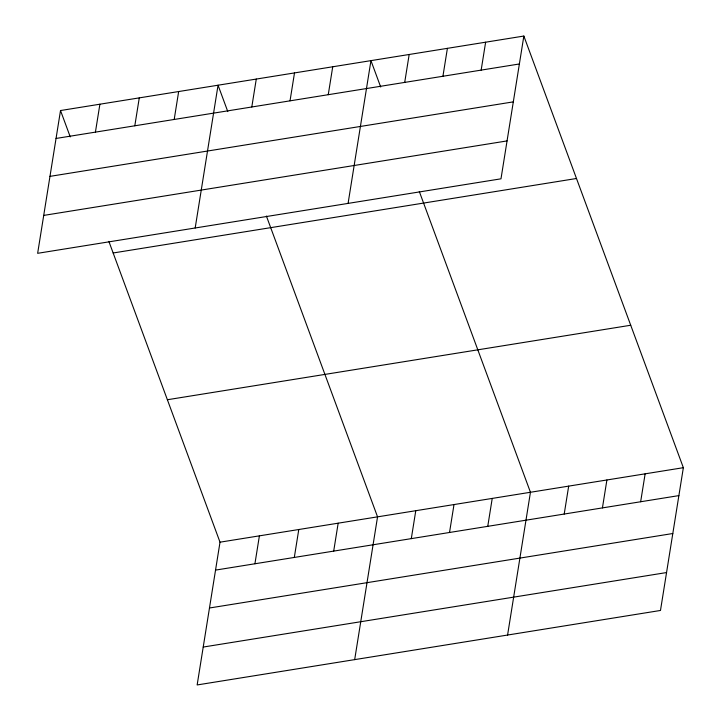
<?xml version="1.0" encoding="UTF-8"?>
<svg xmlns="http://www.w3.org/2000/svg" width="721" height="721" viewBox="0 0 721 721"><rect width="100%" height="100%" fill="white"/><g stroke="black" fill="none" stroke-linecap="round" stroke-linejoin="round"><path stroke-width="1.08" d="M60.519 110.538L37.645 253.314L500.987 178.817L523.852 36.05L60.519 110.538L70.261 136.918M95.424 132.132L99.895 104.212M134.809 125.796L139.279 97.876M174.194 119.47L178.664 91.549M195.184 227.989L218.048 85.213L227.8 111.593M251.8 106.987L256.279 79.067M290.031 100.841L294.501 72.92M108.862 241.373L220.013 542.183L197.148 684.95L660.481 610.462L683.355 467.686L523.852 36.05M328.253 94.703L332.723 66.774M254.928 563.768L259.398 535.847M348.081 203.403L370.954 60.636L380.697 87.007M294.312 557.441L298.782 529.511M404.706 82.41L409.177 54.49M333.697 551.105L338.167 523.185M442.928 76.264L447.399 48.343M354.678 659.625L377.552 516.849L266.4 216.048M481.159 70.117L485.63 42.197M411.303 538.632L415.774 510.702M449.525 532.486L454.005 504.565M487.757 526.339L492.227 498.418M507.584 635.039L530.449 492.272L419.298 191.471M564.21 514.046L568.68 486.125M602.432 507.899L606.902 479.979M640.654 501.753L645.133 473.832M56.04 138.459L519.381 63.971M49.974 176.366L513.307 101.868M43.72 215.408L507.052 140.919M113.152 252.981L576.485 178.493M167.38 399.74L630.722 325.243M220.013 542.183L683.355 467.686M215.543 570.104L678.885 495.606M209.469 608.001L672.81 533.513M203.214 647.052L666.555 572.555"/></g></svg>
